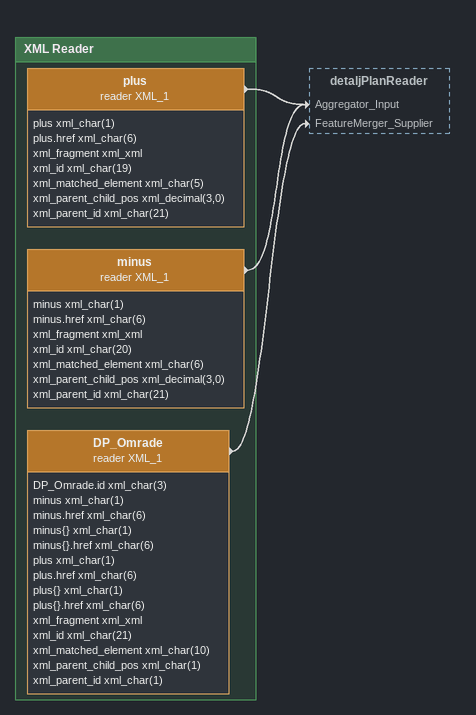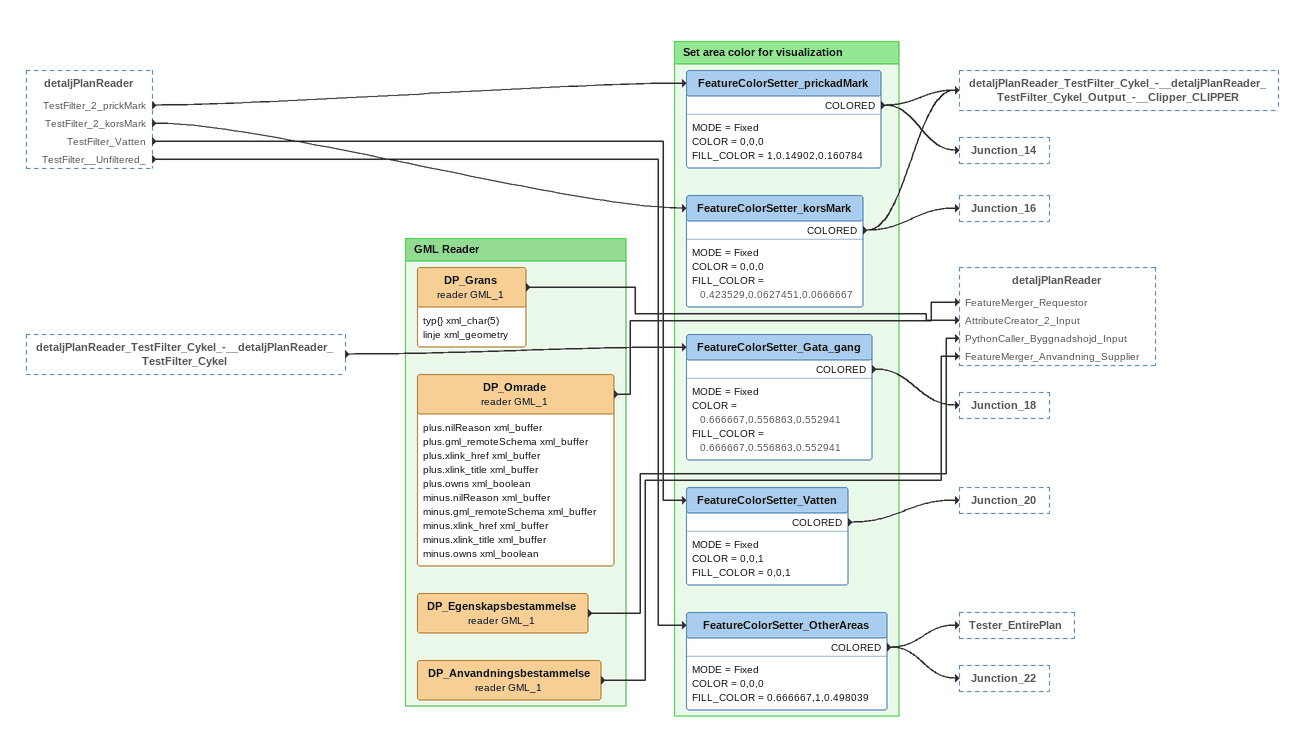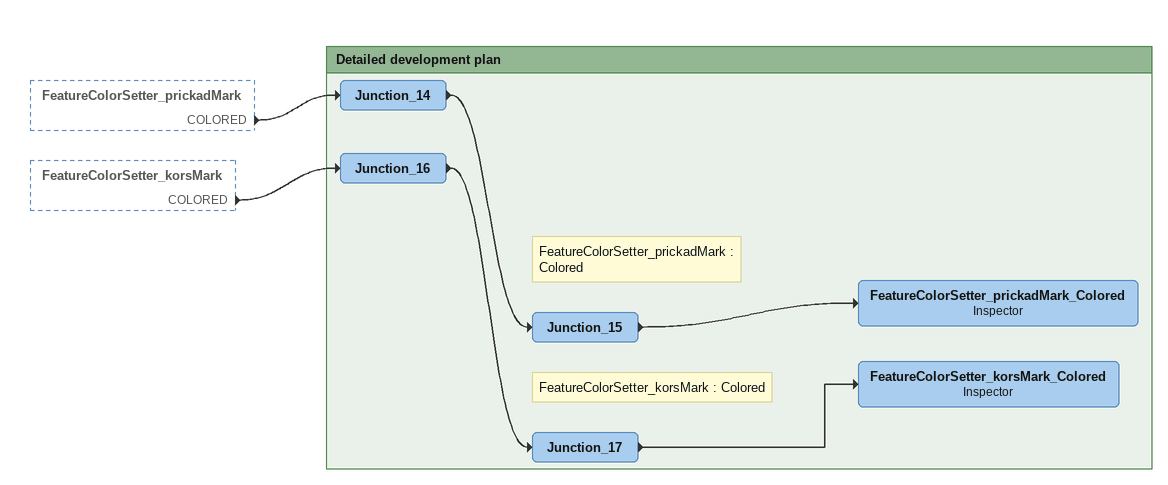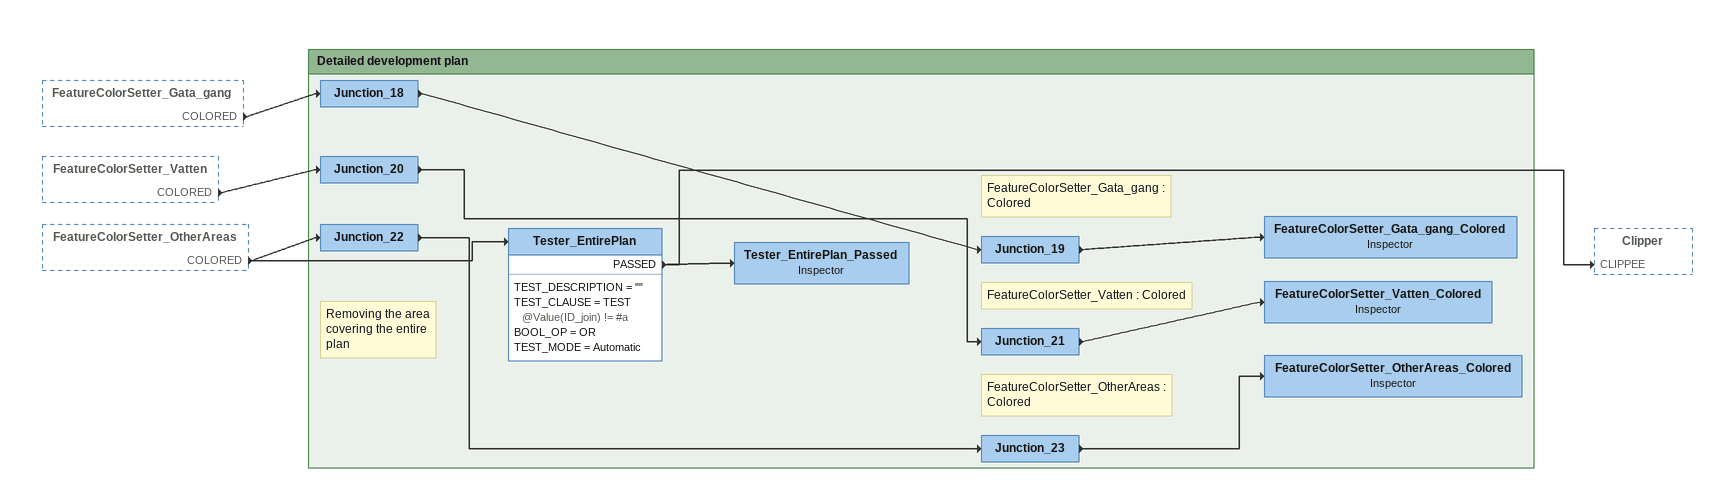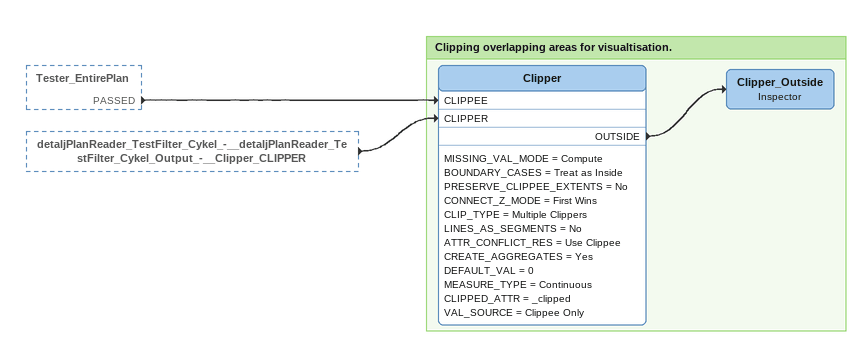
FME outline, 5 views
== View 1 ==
Bookmark: XML Reader
plus (reader XML_1)
    attributes: plus xml_char(1), plus.href xml_char(6), xml_fragment xml_xml, xml_id xml_char(19), xml_matched_element xml_char(5), xml_parent_child_pos xml_decimal(3,0), xml_parent_id xml_char(21)
    -> detaljPlanReader [Aggregator_Input]
minus (reader XML_1)
    attributes: minus xml_char(1), minus.href xml_char(6), xml_fragment xml_xml, xml_id xml_char(20), xml_matched_element xml_char(6), xml_parent_child_pos xml_decimal(3,0), xml_parent_id xml_char(21)
    -> detaljPlanReader [Aggregator_Input]
DP_Omrade (reader XML_1)
    attributes: DP_Omrade.id xml_char(3), minus xml_char(1), minus.href xml_char(6), minus{} xml_char(1), minus{}.href xml_char(6), plus xml_char(1), plus.href xml_char(6), plus{} xml_char(1), plus{}.href xml_char(6), xml_fragment xml_xml, xml_id xml_char(21), xml_matched_element xml_char(10), xml_parent_child_pos xml_char(1), xml_parent_id xml_char(1)
    -> detaljPlanReader [FeatureMerger_Supplier]

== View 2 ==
detaljPlanReader [outside]
    TestFilter_2_prickMark -> FeatureColorSetter_prickadMark
    TestFilter_2_korsMark -> FeatureColorSetter_korsMark
    TestFilter_Vatten -> FeatureColorSetter_Vatten
    TestFilter__Unfiltered_ -> FeatureColorSetter_OtherAreas
detaljPlanReader_TestFilter_Cykel_-__detaljPlanReader_TestFilter_Cykel [outside]
    -> FeatureColorSetter_Gata_gang

Bookmark: GML Reader
DP_Grans (reader GML_1)
    attributes: typ{} xml_char(5), linje xml_geometry
    -> detaljPlanReader [AttributeCreator_2_Input]
DP_Omrade (reader GML_1)
    attributes: plus.nilReason xml_buffer, plus.gml_remoteSchema xml_buffer, plus.xlink_href xml_buffer, plus.xlink_title xml_buffer, plus.owns xml_boolean, minus.nilReason xml_buffer, minus.gml_remoteSchema xml_buffer, minus.xlink_href xml_buffer, minus.xlink_title xml_buffer, minus.owns xml_boolean
    -> detaljPlanReader [FeatureMerger_Requestor]
DP_Egenskapsbestammelse (reader GML_1)
    -> detaljPlanReader [PythonCaller_Byggnadshojd_Input]
DP_Anvandningsbestammelse (reader GML_1)
    -> detaljPlanReader [FeatureMerger_Anvandning_Supplier]

Bookmark: Set area color for visualization
FeatureColorSetter_prickadMark
    MODE = Fixed
    COLOR = 0,0,0
    FILL_COLOR = 1,0.14902,0.160784
    COLORED -> detaljPlanReader_TestFilter_Cykel_-__detaljPlanReader_TestFilter_Cykel_Output_-__Clipper_CLIPPER
    COLORED -> Junction_14
FeatureColorSetter_korsMark
    MODE = Fixed
    COLOR = 0,0,0
    FILL_COLOR = 0.423529,0.0627451,0.0666667
    COLORED -> detaljPlanReader_TestFilter_Cykel_-__detaljPlanReader_TestFilter_Cykel_Output_-__Clipper_CLIPPER
    COLORED -> Junction_16
FeatureColorSetter_Gata_gang
    MODE = Fixed
    COLOR = 0.666667,0.556863,0.552941
    FILL_COLOR = 0.666667,0.556863,0.552941
    COLORED -> Junction_18
FeatureColorSetter_Vatten
    MODE = Fixed
    COLOR = 0,0,1
    FILL_COLOR = 0,0,1
    COLORED -> Junction_20
FeatureColorSetter_OtherAreas
    MODE = Fixed
    COLOR = 0,0,0
    FILL_COLOR = 0.666667,1,0.498039
    COLORED -> Tester_EntirePlan
    COLORED -> Junction_22

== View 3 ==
FeatureColorSetter_prickadMark [outside]
    COLORED -> Junction_14
FeatureColorSetter_korsMark [outside]
    COLORED -> Junction_16

Bookmark: Detailed development plan
Junction_14
    -> Junction_15
Note: FeatureColorSetter_prickadMark : Colored
Junction_15
    -> FeatureColorSetter_prickadMark_Colored
FeatureColorSetter_prickadMark_Colored: Inspector
Junction_16
    -> Junction_17
Note: FeatureColorSetter_korsMark : Colored
Junction_17
    -> FeatureColorSetter_korsMark_Colored
FeatureColorSetter_korsMark_Colored: Inspector

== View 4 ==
FeatureColorSetter_Gata_gang [outside]
    COLORED -> Junction_18
FeatureColorSetter_Vatten [outside]
    COLORED -> Junction_20
FeatureColorSetter_OtherAreas [outside]
    COLORED -> Tester_EntirePlan
    COLORED -> Junction_22

Bookmark: Detailed development plan
Junction_18
    -> Junction_19
Note: FeatureColorSetter_Gata_gang : Colored
Junction_19
    -> FeatureColorSetter_Gata_gang_Colored
FeatureColorSetter_Gata_gang_Colored: Inspector
Junction_20
    -> Junction_21
Note: FeatureColorSetter_Vatten : Colored
Junction_21
    -> FeatureColorSetter_Vatten_Colored
FeatureColorSetter_Vatten_Colored: Inspector
Junction_22
    -> Junction_23
Note: FeatureColorSetter_OtherAreas : Colored
Junction_23
    -> FeatureColorSetter_OtherAreas_Colored
FeatureColorSetter_OtherAreas_Colored: Inspector
Note: Removing the area / covering the entire / plan
Tester_EntirePlan
    TEST_DESCRIPTION = ""
    TEST_CLAUSE = TEST @Value(ID_join) != #a
    BOOL_OP = OR
    TEST_MODE = Automatic
    PASSED -> Clipper [CLIPPEE]
    PASSED -> Tester_EntirePlan_Passed
Tester_EntirePlan_Passed: Inspector

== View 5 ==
Tester_EntirePlan [outside]
    PASSED -> Clipper [CLIPPEE]
detaljPlanReader_TestFilter_Cykel_-__detaljPlanReader_TestFilter_Cykel_Output_-__Clipper_CLIPPER [outside]
    -> Clipper [CLIPPER]

Bookmark: Clipping overlapping areas for visualtisation.
Clipper
    MISSING_VAL_MODE = Compute
    BOUNDARY_CASES = Treat as Inside
    PRESERVE_CLIPPEE_EXTENTS = No
    CONNECT_Z_MODE = First Wins
    CLIP_TYPE = Multiple Clippers
    LINES_AS_SEGMENTS = No
    ATTR_CONFLICT_RES = Use Clippee
    CREATE_AGGREGATES = Yes
    DEFAULT_VAL = 0
    MEASURE_TYPE = Continuous
    CLIPPED_ATTR = _clipped
    VAL_SOURCE = Clippee Only
    OUTSIDE -> Clipper_Outside
Clipper_Outside: Inspector
